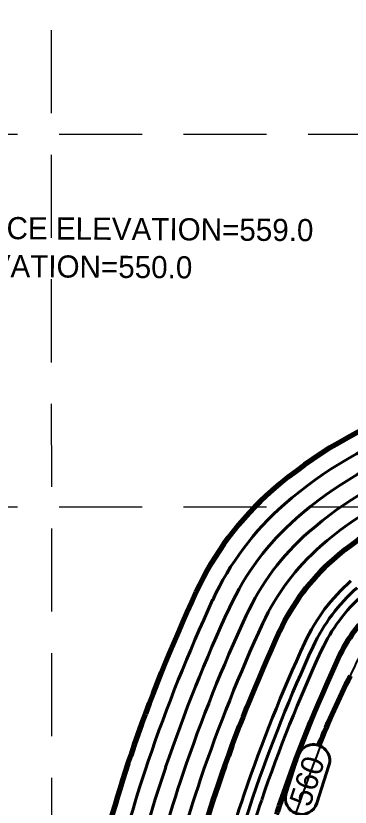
# Model space of a CAD drawing. Header units: feet. Extents: x 10084 to 13321, y 3329 to 8503.
# Drawn here: x 10807.9 to 10880.4, y 4882.5 to 5054 of the extents above; entities that cross this region are included whole.
import ezdxf
from ezdxf.enums import TextEntityAlignment as Align

# ---------------------------------------------------------------- set-up
doc = ezdxf.new("R2010")
doc.units = ezdxf.units.FT
doc.header["$LTSCALE"] = 40
doc.header["$MEASUREMENT"] = 0
doc.linetypes.add('DASHED', pattern=[0.75, 0.5, -0.25])
doc.linetypes.add('HIDDEN', pattern=[0.375, 0.25, -0.125])
for name, color, linetype in [('amenity center', 31, 'Continuous'), ('GRID', 254, 'DASHED'), ('Level 1', 7, 'Continuous')]:
    doc.layers.add(name, color=color, linetype=linetype)
doc.styles.add('Style-CB101', font='CB101.shx')
doc.styles.add('Style-CHAR_FAST_FONT', font='CHAR_FAST_FONT.shx')

msp = doc.modelspace()

# ---------------------------------------------------------------- linework, layer by layer
at = {"layer": 'amenity center', "color": 7, "ltscale": 100, "flags": 128}
msp.add_lwpolyline([(10868.74, 4881.5, -0.025985), (10881.41, 4913.18), (10881.41, 4913.18, -0.105629), (10888.41, 4922.53), (10888.41, 4922.53, -0.177776), (10924.04, 4936.16, 0.283084), (10950.27, 4952.81)], format="xyb", dxfattribs=at)
at = {"layer": 'GRID', "color": 252, "linetype": 'HIDDEN', "lineweight": 0, "ltscale": 1.8}
for p, q in [((10815.84, 3736.92), (10815.02, 8415)), ((10169.24, 5028.35), (13236.21, 5028.35)), ((10169.24, 4947.64), (13236.21, 4947.64))]:
    msp.add_line(p, q, dxfattribs=at)
at = {"layer": 'Level 1', "color": 5, "linetype": 'Continuous', "lineweight": 40, "flags": 128}
msp.add_lwpolyline([(10875.76, 4891.53), (10873.12, 4883.38), (10873.12, 4883.38, -1), (10866.46, 4885.54), (10866.46, 4885.54), (10866.46, 4885.54), (10869.1, 4893.69), (10869.1, 4893.69), (10869.1, 4893.69, -1), (10875.76, 4891.53)], format="xyb", dxfattribs=at)
at = {"layer": 'Level 1', "color": 5, "linetype": 'Continuous', "lineweight": 70}
for centre, radius, start, end in [((10924.8, 4880.82), 93.35, 87.623, 131.1078), ((10924.8, 4880.82), 73.35, 87.623, 131.1078), ((10906.79, 4901.46), 65.95, 131.1079, 155.2267), ((10906.79, 4901.46), 45.95, 131.1079, 155.2267), ((11179.6, 4775.56), 366.42, 155.2267, 161.1808), ((10906.79, 4901.46), 31.95, 131.1079, 155.2267), ((11179.6, 4775.56), 346.42, 155.2267, 161.1808), ((11179.6, 4775.56), 332.42, 155.2267, 161.1808), ((11081.75, 4810.69), 225, 153.5216, 157.7358), ((11094.39, 4804.6), 276.39, 161.1808, 167.4016), ((11094.39, 4804.6), 256.39, 161.1808, 167.4016), ((10902.06, 4847.3), 236, 171.2963, 250.6594), ((11094.39, 4804.6), 242.39, 161.1808, 161.6395)]:
    msp.add_arc(centre, radius, start, end, dxfattribs=at)
at = {"layer": 'Level 1', "color": 5, "linetype": 'Continuous', "lineweight": 40}
for centre, radius, start, end in [((10924.8, 4880.82), 89.35, 87.623, 131.1078), ((10924.8, 4880.82), 85.35, 87.623, 131.1078), ((10924.8, 4880.82), 81.35, 87.623, 131.1078), ((10924.8, 4880.82), 77.35, 87.623, 131.1078), ((10906.79, 4901.46), 61.95, 131.1079, 155.2267), ((10906.79, 4901.46), 57.95, 131.1079, 155.2267), ((10906.79, 4901.46), 53.95, 131.1079, 155.2267), ((10906.79, 4901.46), 49.95, 131.1079, 155.2267), ((10906.79, 4901.46), 39.95, 131.1079, 155.2267), ((10906.79, 4901.46), 37.95, 131.1079, 155.2267), ((11179.6, 4775.56), 362.42, 155.2267, 161.1808), ((10906.79, 4901.46), 35.95, 131.1079, 155.2267), ((11179.6, 4775.56), 358.42, 155.2267, 161.1808), ((11179.6, 4775.56), 354.42, 155.2267, 161.1808), ((11179.6, 4775.56), 350.42, 155.2267, 161.1808), ((11179.6, 4775.56), 340.42, 155.2267, 161.1808), ((11179.6, 4775.56), 338.42, 155.2267, 161.1808), ((11179.6, 4775.56), 336.42, 155.2267, 161.1808), ((11094.39, 4804.6), 272.39, 161.1808, 167.4016), ((11094.39, 4804.6), 268.39, 161.1808, 167.4016), ((11094.39, 4804.6), 264.39, 161.1808, 167.4016), ((11094.39, 4804.6), 260.39, 161.1808, 167.4016), ((11094.39, 4804.6), 250.39, 161.1808, 167.4016), ((11094.39, 4804.6), 248.39, 161.1808, 167.4016), ((11094.39, 4804.6), 246.39, 161.1808, 165.5779)]:
    msp.add_arc(centre, radius, start, end, dxfattribs=at)

# ---------------------------------------------------------------- texts
for s, rotation, style, p in [('WATER SURFACE ELEVATION=559.0', 359.6132, 'Style-CB101', (10759.15, 5010.74)), ('BOTTOM ELEVATION=550.0', 359.6132, 'Style-CB101', (10761.07, 5002.49)), ('560', 72.0497, 'Style-CHAR_FAST_FONT', (10867.06, 4883.83))]:
    msp.add_text(s, height=4.8, rotation=rotation, dxfattribs=dict(at, style=style)).set_placement(p, align=Align.TOP_LEFT)

doc.saveas('drawing.dxf')
